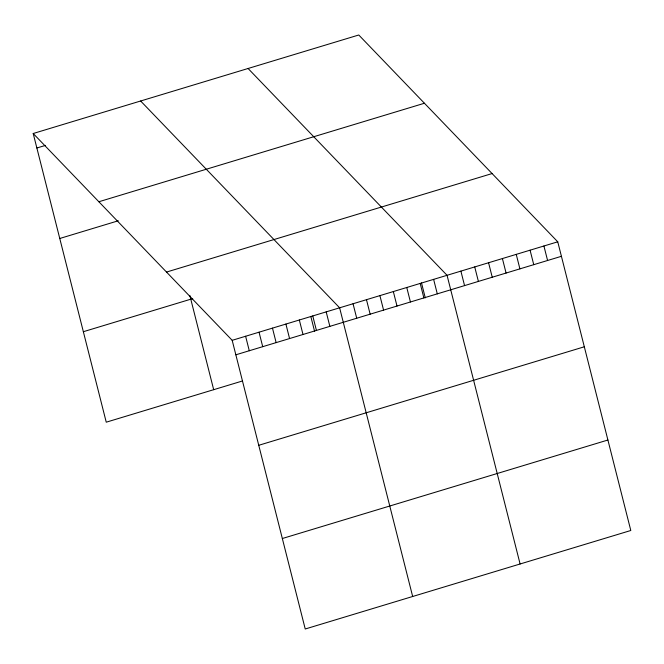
<?xml version="1.0" encoding="UTF-8"?>
<svg xmlns="http://www.w3.org/2000/svg" width="664" height="664" viewBox="0 0 664 664"><rect width="100%" height="100%" fill="white"/><g stroke="black" fill="none" stroke-linecap="round" stroke-linejoin="round"><path stroke-width="1" d="M33.2 133.505L358.767 35.001L557.752 241.812L630.8 530.494L305.232 628.999L232.184 340.317L33.2 133.505L106.248 422.188L242.468 380.978M36.869 147.997L45.501 145.391M98.861 201.748L424.429 103.244M59.768 238.484L118.283 220.78M166.515 272.066L492.082 173.561M83.357 331.709L192.709 298.617M232.184 340.317L557.752 241.812M235.853 354.808L561.42 256.304M258.744 445.295L584.312 346.791M282.333 538.521L607.9 440.016M248.079 68.492L447.055 275.303L520.103 563.993M140.635 100.994L339.619 307.805L412.668 596.496M543.916 245.995L547.584 260.495M530.079 250.179L533.748 264.679M516.243 254.37L519.912 268.87M502.407 258.553L506.076 273.053M488.571 262.745L492.24 277.237M474.727 266.928L478.395 281.428M460.891 271.111L464.559 285.611M433.625 279.361L437.294 293.861M421.499 282.922L425.275 297.837M420.196 283.428L423.864 297.928M406.766 287.487L410.435 301.987M393.337 291.554L397.006 306.054M379.908 295.621L383.576 310.113M366.478 299.68L370.147 314.18M353.049 303.747L356.717 318.239M326.19 311.873L329.859 326.373M312.761 315.931L316.429 330.431M310.81 316.413L314.587 331.328M299.331 319.998L303 334.498M285.902 324.057L289.57 338.557M272.472 328.124L276.141 342.624M259.043 332.191L262.712 346.683M245.614 336.25L249.282 350.75M189.829 295.397L213.683 389.685"/></g></svg>
